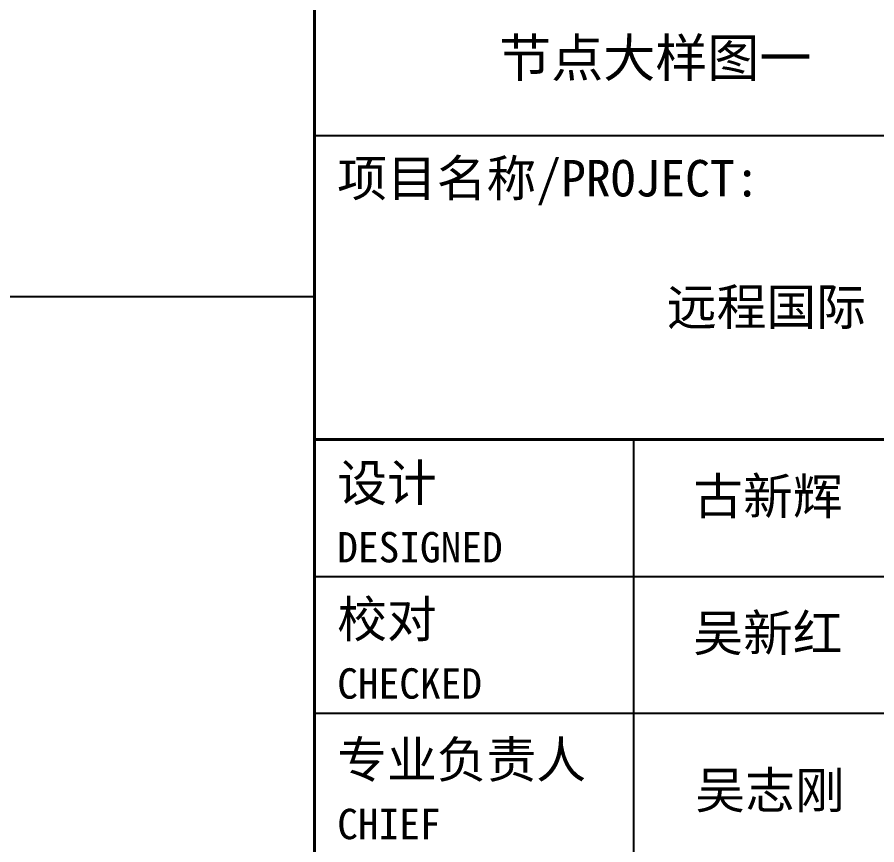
# Model space of a CAD drawing. Extents: x -737978 to 768813, y -372247 to 1140308.
# Drawn here: x -593610 to -589556, y -327602 to -323699 of the extents above; entities that cross this region are included whole.
import ezdxf

# ---------------------------------------------------------------- set-up
doc = ezdxf.new("R2010")
doc.units = 0
doc.header["$LTSCALE"] = 10
doc.header["$MEASUREMENT"] = 0
doc.layers.get('0').update_dxf_attribs({"linetype": 'CONTINUOUS'})
doc.layers.add('A-WALL-GLAZ', color=141, linetype='CONTINUOUS')
doc.layers.add('PUB_TITLE', color=4, linetype='CONTINUOUS')
doc.styles.add('-宋体', font='', dxfattribs={"width": 0.8})
doc.styles.get('-宋体').set_extended_font_data('SimSun')

# ---------------------------------------------------------------- blocks, each defined once
blk = doc.blocks.new('TQ1')
at = {"layer": 'PUB_TITLE'}
for p, q in [((-49854.8, -399054.8), (-43854.8, -399054.8)), ((-49854.8, -401954.8), (-43854.8, -401954.8)), ((-49854.8, -402854.8), (-43854.8, -402854.8))]:
    blk.add_line(p, q, dxfattribs=at)
at = {"layer": 'PUB_TITLE', "const_width": 20}
for points in [[(-49854.8, -378413.9), (-49854.8, -418454.8)], [(-49854.8, -401054.8), (-43854.8, -401054.8)]]:
    blk.add_lwpolyline(points, dxfattribs=at)
at = {"layer": 'PUB_TITLE'}
blk.add_lwpolyline([(-47754.8, -401054.8), (-47754.8, -406454.8)], dxfattribs=at)
at = {"layer": 'PUB_TITLE', "style": '-宋体'}
for s, height, p in [('项目名称/PROJECT:', 240, (-49704.8, -399454.9)), ('远程国际', 240, (-47535.7, -400301.7)), ('设计', 240, (-49704.8, -401459.1)), ('古新辉', 240, (-47362.3, -401547.1)), ('DESIGNED', 200, (-49704.8, -401862.8)), ('校对', 240, (-49704.8, -402355.9)), ('吴新红', 240, (-47362.3, -402447.1)), ('CHECKED', 200, (-49704.8, -402759.5)), ('专业负责人', 240, (-49704.8, -403280.3)), ('吴志刚', 240, (-47348.2, -403481.5)), ('CHIEF', 200, (-49704.8, -403684))]:
    blk.add_text(s, height=height, dxfattribs=at).set_placement(p)

msp = doc.modelspace()

# ---------------------------------------------------------------- linework, layer by layer
at = {"layer": 'A-WALL-GLAZ'}
msp.add_lwpolyline([(-628207.6, -325015.9), (-592208.1, -325015.9)], dxfattribs=at)

# ---------------------------------------------------------------- block references
at = {"xscale": 0.716753740501642, "yscale": 0.716753740501642, "zscale": 0.716753740501642}
msp.add_blockref('TQ1', (-556474.6, -38233.4), dxfattribs=at)

# ---------------------------------------------------------------- texts
at = {"layer": 'PUB_TITLE', "color": 6, "style": '-宋体'}
msp.add_text('节点大样图一', height=180, dxfattribs=at).set_placement((-591337.4, -323980.4))

doc.saveas('drawing.dxf')
